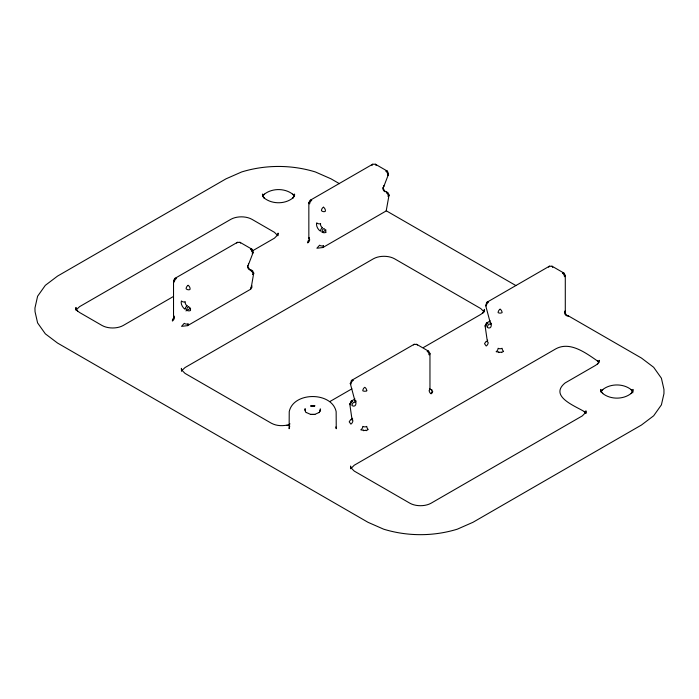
<?xml version="1.0" encoding="UTF-8"?>
<svg xmlns="http://www.w3.org/2000/svg" width="699" height="699" viewBox="0 0 699 699"><rect width="100%" height="100%" fill="white"/><g stroke="black" fill="none" stroke-linecap="round" stroke-linejoin="round"><path stroke-width="1.05" d="M565.028 311.404L565.631 313.886L567.413 316.105L567.483 315.651M278.001 233.711L278.097 233.117L277.879 235.764L274.462 232.321L251.928 219.311C246.048 216.017 236.734 216.017 230.862 219.311L79.581 306.651L76.637 309.43M352.698 418.998A2.813 1.625 60 0 1 350.811 419.487L349.185 421.794L350.881 424.118A2.813 1.625 -60 0 0 352.864 420.676L351.973 419.19L352.322 418.255M484.32 309.963L484.416 309.369L483.935 311.483L484.206 310.976L482.764 312.986L483.149 312.636L480.781 314.419L423.393 347.552M487.491 341.523A2.813 1.625 60 0 1 486.137 341.357L484.503 343.663L486.198 345.996A2.813 1.625 -60 0 0 488.19 342.545L487.413 341.584L487.649 340.133M599.104 360.911L599.2 360.317L598.72 362.432L598.991 361.925L597.549 363.934L597.933 363.585L595.565 365.367L565.08 382.973C548.575 396.516 576.159 406.355 584.67 411.833L584.277 411.484L585.238 412.829M389.037 195.091L386.197 210.932L322.894 247.516L316.874 248.232L319.592 245.209A2.813 1.887 9.8 0 0 323.541 245.594A5.802 2.7 -51.8 0 1 322.894 247.516M251.422 286.45L253.711 273.222M289.736 426.075L289.133 428.723L289.229 411.65C293.458 391.51 331.92 391.51 336.149 411.65L336.245 428.723L335.843 426.958M585.718 413.493L585.937 410.846L585.841 413.485M248.39 264.842L253.082 252.654M383.716 186.712L388.408 174.523M76.156 310.103L76.427 309.587M263.016 195.903L262.745 196.41L264.379 194.139L263.995 194.488C271.902 187.944 285.14 187.944 293.047 194.488L292.663 194.139L294.296 196.41L294.017 195.903M181.618 370.994L181.408 368.347L181.504 370.977M277.608 235.231L277.879 234.724L274.462 238.167L251.762 251.273M350.706 468.671L350.61 466.032L350.819 468.68L354.244 465.228L555.915 348.792C570.104 341.086 585.867 352.934 597.933 361.304L597.549 360.955L598.51 362.292M585.447 412.96L585.718 412.454L582.302 415.896L431.012 503.245C425.141 506.53 415.826 506.53 409.946 503.245L354.244 471.082L350.819 467.631L351.09 468.147M601.14 391.781L601.411 391.265M182.098 370.321L185.043 367.543L373.449 258.77C379.33 255.476 388.644 255.476 394.524 258.77L480.781 308.574L484.206 312.016M601.682 391.021L602.774 389.509L602.381 389.859C610.297 383.314 623.534 383.314 631.442 389.859L631.057 389.509L632.778 392.864M319.111 412.646L319.495 412.296L314.873 414.367M290.006 423.865L287.805 425.56A2.813 0.813 77.7 0 0 286.94 425.394M187.568 325.647A5.802 2.7 -51.8 0 0 188.214 323.724A2.813 1.887 9.8 0 1 184.265 323.331L181.557 326.363L187.568 325.647L250.644 289.229L251.85 287.551L251.885 285.777L251.395 285.987M174.933 278.394L237.302 242.387M310.251 200.263L372.628 164.256M173.291 296.577L123.173 325.516C117.301 328.801 107.987 328.801 102.106 325.516L79.581 312.505L77.213 310.723L77.598 311.072L76.156 309.054L76.427 309.57L75.938 307.455L76.034 310.094M185.943 310.915L190.609 308.215M322.283 232.199L326.04 230.032M351.702 380.343L414.07 344.336M487.028 302.221L549.397 266.205M330.251 401.331L351.894 388.836M351.213 401.174L354.987 398.998M486.53 323.052L490.314 320.867M287.306 425.114C281.557 426.11 276.315 425.866 271.299 423.192L185.043 373.397L181.618 369.946L181.897 370.461M386.206 210.757L515.871 285.55M310.505 414.367L305.882 412.296L306.267 412.646M375.442 164.256L387.202 171.045M552.123 266.258L563.883 273.047M339.434 183.688L331.02 178.83L315.354 171.945C291.457 164.623 265.585 164.623 241.688 171.945L226.022 178.83L57.519 276.114L45.33 285.341L37.597 296.254L34.95 308.049L35.046 311.71L37.597 322.912L45.33 333.825L57.519 343.043L367.98 522.293L383.646 529.178C407.543 536.5 433.415 536.5 457.312 529.178L472.978 522.293L641.481 425.009L653.67 415.783L661.403 404.87L663.954 393.668L663.954 389.413L661.403 378.211L653.67 367.298L641.481 358.071L567.859 315.572M240.115 242.387L251.876 249.176M416.796 344.389L428.557 351.178M485.613 305.314L490.305 322.921M350.286 383.436L354.987 401.051M485.097 325.821L487.299 341.068M349.771 403.943L351.973 419.19M632.866 392.052L632.962 389.413L632.412 391.807L632.682 391.3L631.057 393.572L631.442 393.222C623.534 399.767 610.297 399.767 602.381 393.222L602.774 393.572L601.14 391.3L601.411 391.807L600.869 389.413L600.965 392.052M565.29 275.485L565.29 311.116M429.964 353.615L429.964 389.238M308.844 202.701L308.844 238.333M294.471 196.681L294.567 194.042L294.017 196.445L294.296 195.93L292.663 198.201L293.047 197.852C285.14 204.396 271.902 204.396 263.995 197.852L264.379 198.201L262.745 195.93L263.016 196.445L262.474 194.042L262.571 196.681M173.527 280.832L173.527 316.455M376.027 165.541A2.813 1.625 -60 0 0 374.035 164.396A2.813 1.625 60 0 0 372.043 165.541M384.992 191.273A5.627 3.25 60 0 1 383.122 187.778M386.827 192.854A2.813 1.625 -60 0 0 384.843 191.701A2.813 1.625 60 0 1 382.965 187.533A2.813 2.08 21.1 0 0 383.76 185.611M552.437 266.555A2.813 1.625 -60 0 0 550.716 266.398A2.813 1.625 60 0 0 548.741 267.254M552.638 266.992A2.813 1.625 -60 0 1 552.699 267.542M248.433 263.733A2.813 2.08 21.1 0 1 247.647 265.664A2.813 1.625 60 0 0 249.517 269.831A2.813 1.625 -60 0 1 251.5 270.976A5.627 3.25 60 0 1 247.796 265.908M240.631 243.112A2.813 1.625 -60 0 0 238.708 242.518A2.813 1.625 60 0 0 236.786 243.112M173.623 316.035A2.813 1.625 0 0 0 174.348 317.608A2.813 1.625 -60 0 1 172.356 321.051L172.557 319.373L173.815 317.914A5.627 3.25 -60 0 0 174.287 316.14M251.334 285.952A2.813 1.887 9.8 0 1 250.592 287.717A5.802 2.7 -51.8 0 0 250.644 289.229M309.22 237.52A2.813 1.625 0 0 0 309.674 239.477A2.813 1.625 -60 0 1 307.682 242.929L307.875 241.251L309.133 239.783A5.627 3.25 -60 0 0 309.43 238.892M568.374 316.306A2.813 1.625 -60 0 0 566.452 315.712A2.813 1.625 60 0 1 564.46 312.261A2.813 1.625 0 0 0 565.194 310.688M355.389 400.457A2.813 0.97 -14.9 0 0 355.721 401.593A5.627 3.25 60 0 1 351.981 405.603A2.813 1.625 -60 0 1 353.974 402.152A2.813 1.625 60 0 0 355.948 400.754M417.312 345.123A2.813 1.625 -60 0 0 415.389 344.528A2.813 1.625 60 0 0 413.528 344.922M429.404 389.09A2.813 1.625 -60 0 0 430.61 389.457L432.026 389.911L431.397 390.051L432.777 391.536L432.052 391.457L432.585 392.384L431.886 392.191L432.026 393.161L431.397 392.873L431.126 393.843A2.813 1.625 60 0 1 429.142 390.392A2.813 1.625 0 0 0 429.588 388.426M491.266 323.174A2.813 1.625 60 0 1 489.291 324.03A2.813 1.625 -60 0 0 487.308 327.473A5.627 3.25 60 0 0 491.048 323.471A2.813 0.97 -14.9 0 1 490.418 322.641M314.725 405.638L314.611 406.364L310.775 406.364L310.653 405.638L314.725 405.638M305.096 408.854L304.825 410.025L305.533 411.606L305.096 408.854M320.107 410.505L319.854 411.606L320.553 410.025L320.282 408.854L320.107 410.505M363.506 430.2L363.323 430.689L366.049 430.2L366.232 430.689L368.242 429.474A2.813 1.625 60 0 1 366.765 426.399A2.813 1.625 0 0 1 362.79 426.399A2.813 1.625 -60 0 1 360.798 429.85L363.506 430.2M498.833 352.078L498.64 352.558L501.366 352.078L501.559 352.558L503.568 351.344A2.813 1.625 60 0 1 502.092 348.268A2.813 1.625 0 0 1 498.107 348.268A2.813 1.625 -60 0 1 496.115 351.719L498.833 352.078M314.725 414.411L310.653 414.411L314.725 414.411M387.665 175.344A2.813 2.08 21.1 0 0 387.788 172.33A2.813 1.625 -60 0 0 385.796 171.185A2.813 1.625 60 0 1 387.665 175.344M388.207 196.349A2.813 1.887 9.8 0 0 388.233 193.658A2.813 1.625 -60 0 0 386.25 192.513A2.813 1.625 60 0 1 388.207 196.349M564.46 276.638A2.813 1.625 0 0 0 564.46 274.34A2.813 1.625 -60 0 0 562.477 273.187A2.813 1.625 60 0 1 564.46 276.638M252.881 274.48A2.813 1.887 9.8 0 0 252.916 271.789A2.813 1.625 -60 0 0 250.924 270.644A2.813 1.625 60 0 1 252.881 274.48M188.555 306.651A2.813 1.625 -60 0 0 186.563 310.103A2.813 1.887 9.8 0 0 190.512 310.487A2.813 1.625 60 0 0 188.555 306.651M187.149 305.839A2.813 1.625 -60 0 0 185.156 309.29A5.627 3.25 60 0 1 181.417 300.954A2.813 2.08 21.1 0 0 185.27 301.671A2.813 1.625 60 0 0 187.149 305.839M252.339 253.475A2.813 2.08 21.1 0 0 252.461 250.46A2.813 1.625 -60 0 0 250.469 249.316A2.813 1.625 60 0 1 252.339 253.475M174.348 279.679A2.813 1.625 0 0 0 174.348 281.977A2.813 1.625 -60 0 1 176.34 278.534A2.813 1.625 60 0 0 174.348 279.679M188.101 285.323A2.813 1.625 -60 0 0 186.109 288.766A2.813 2.08 21.1 0 0 189.971 289.482A2.813 1.625 60 0 0 188.101 285.323M311.658 200.403A2.813 1.625 -60 0 0 309.674 203.855A2.813 1.625 0 0 1 309.674 201.557A2.813 1.625 60 0 1 311.658 200.403M323.419 207.192A2.813 1.625 -60 0 0 321.435 210.644A2.813 2.08 21.1 0 0 325.288 211.36A2.813 1.625 60 0 0 323.419 207.192M325.83 232.365A2.813 1.625 60 0 0 323.873 228.521A2.813 1.625 -60 0 0 321.881 231.972A2.813 1.887 9.8 0 0 325.83 232.365M322.466 227.708A2.813 1.625 -60 0 0 320.474 231.159A5.627 3.25 60 0 1 316.734 222.832A2.813 2.08 21.1 0 0 320.596 223.549A2.813 1.625 60 0 0 322.466 227.708M350.61 402.921A2.813 1.311 -8.2 0 0 350.575 404.791A2.813 1.625 -60 0 1 352.567 401.34A2.813 1.625 60 0 0 350.61 402.921M353.021 380.536A2.813 1.625 60 0 0 351.143 382.536A2.813 0.97 -14.9 0 0 351.029 383.987A2.813 1.625 -60 0 1 353.021 380.536M366.765 390.776A2.813 1.625 60 0 0 364.782 387.325A2.813 1.625 -60 0 0 362.79 390.776A2.813 1.625 0 0 0 366.765 390.776M429.142 354.76A2.813 1.625 60 0 0 427.15 351.317A2.813 1.625 -60 0 1 429.142 352.462A2.813 1.625 0 0 1 429.142 354.76M485.927 324.799A2.813 1.311 -8.2 0 0 485.901 326.66A2.813 1.625 -60 0 1 487.885 323.218A2.813 1.625 60 0 0 485.927 324.799M486.469 304.414A2.813 0.97 -14.9 0 0 486.347 305.856A2.813 1.625 -60 0 1 488.339 302.405A2.813 1.625 60 0 0 486.469 304.414M500.1 309.194A2.813 1.625 -60 0 0 498.107 312.645A2.813 1.625 0 0 0 502.092 312.645A2.813 1.625 60 0 0 500.1 309.194"/></g></svg>
